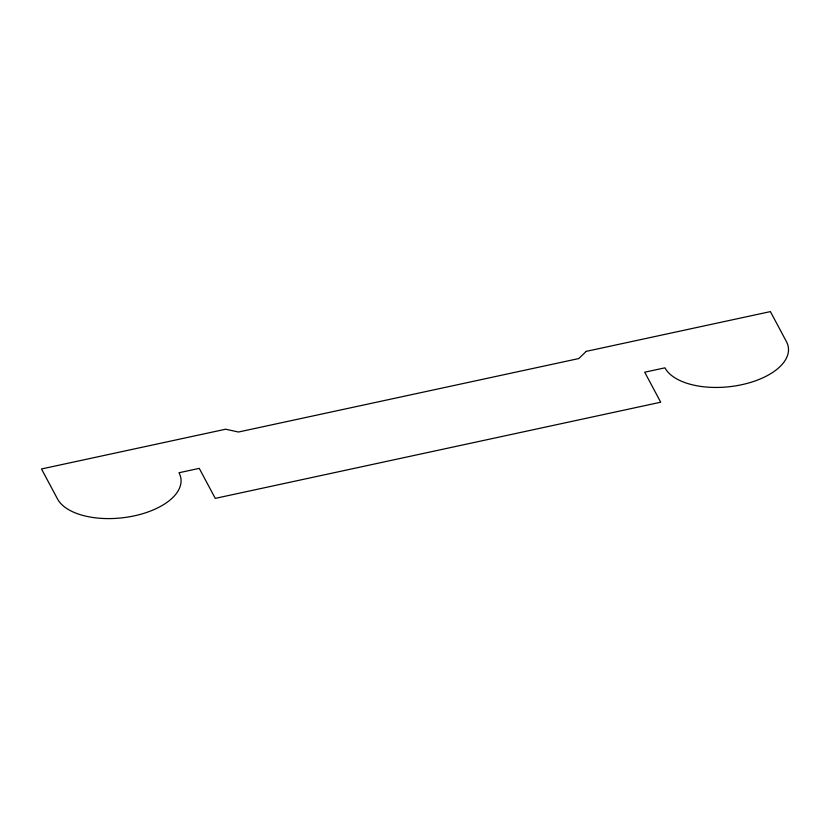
<?xml version="1.0" encoding="UTF-8"?>
<svg xmlns="http://www.w3.org/2000/svg" width="830" height="830" viewBox="0 0 830 830"><rect width="100%" height="100%" fill="white"/><g stroke="black" fill="none" stroke-linecap="round" stroke-linejoin="round"><path stroke-width="1.25" d="M586.25 351.36L578.801 358.55L238.449 432.025L225.656 429.214L41.5 468.971L57.519 498.975A63.09 32.214 -6.2 0 0 134.284 515.855A63.09 32.214 -6.2 0 0 179 472.747L199.252 468.369L215.271 498.374L660.711 402.208L644.692 372.203L664.944 367.835A63.09 32.214 -6.2 0 0 741.698 384.715A63.09 32.214 -6.2 0 0 786.425 341.607L770.406 311.603L586.25 351.36"/></g></svg>
